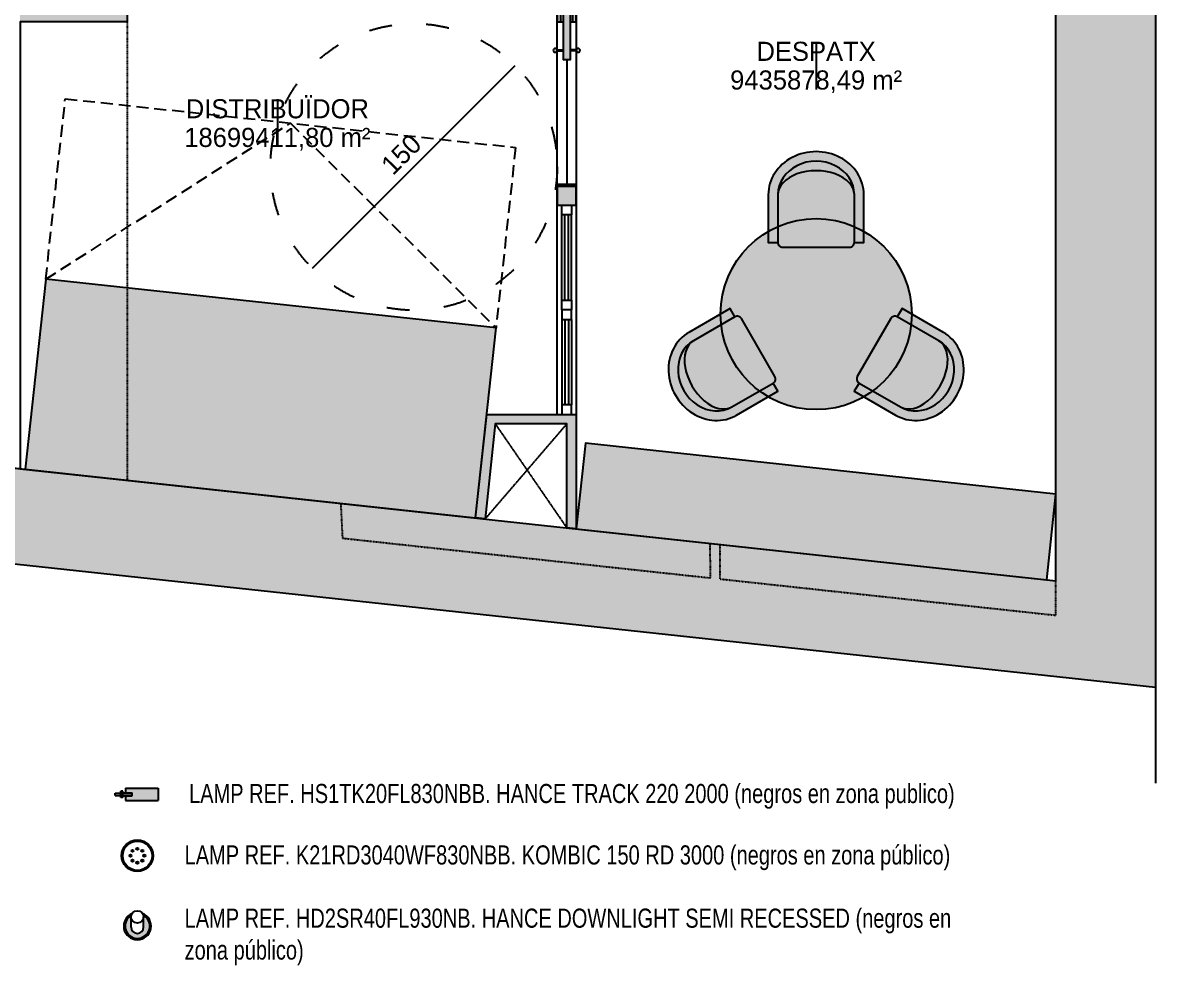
# Model space of a CAD drawing. Extents: x -50 to 69572, y -29139 to 50177.
# Drawn here: x 20868 to 26795, y -29139 to -24206 of the extents above; entities that cross this region are included whole.
import ezdxf
from ezdxf.enums import TextEntityAlignment as Align

# ---------------------------------------------------------------- set-up
doc = ezdxf.new("R2010")
doc.units = 0
doc.set_wipeout_variables(frame=1)
doc.header["$PDMODE"] = 1
doc.linetypes.add('ACAD_ISO03W100', pattern=[30, 12, -18])
doc.linetypes.add('TRAZOS2', pattern=[0.375, 0.25, -0.125])
doc.layers.get('DEFPOINTS').update_dxf_attribs({"color": 20})
for name, color, linetype in [('A_luminarias tecnicas', 21, 'Continuous'), ('A_proyección o4', 251, 'Continuous'), ('ACCESSIBILITAT', 143, 'ACAD_ISO03W100'), ('CONCEP 2D', 7, 'Continuous'), ('DISCONTINUA', 52, 'ACAD_ISO03W100'), ('DIVISÒRIES', 5, 'Continuous'), ('FUSTERIES', 144, 'Continuous'), ('H SECCIÓ', 253, 'Continuous'), ('MOBILIARI', 30, 'Continuous'), ('MOBILIARI SUAU', 151, 'Continuous'), ('PARETS', 6, 'Continuous'), ('TEXT SUPERFÍCIES', 4, 'Continuous')]:
    doc.layers.add(name, color=color, linetype=linetype)
doc.layers.add('H FUSTERIES', color=7, linetype='Continuous', true_color=0xffffff)
doc.layers.add('H MOBILIARI', color=7, linetype='Continuous', true_color=0xffffff)
doc.layers.add('PROJECCIÓ', color=52, linetype='Continuous', lineweight=13)
doc.layers.add('SUPERFÍCIES CONSTRUÏDES', color=3, linetype='Continuous', plot=False)
doc.layers.add('SUPERFÍCIES ÚTILS', color=2, linetype='Continuous', plot=False)
doc.styles.add('ARIAL', font='')
doc.styles.add('STYLE1', font='Arial.ttf', dxfattribs={"width": 0.75})
doc.styles.get('ARIAL').set_extended_font_data('Century Gothic')
doc.dimstyles.new('Cotes Arnau', dxfattribs={"dimtxt": 0.1, "dimasz": 0.05, "dimexe": 0.05, "dimexo": 0.35, "dimgap": 0.04, "dimtad": 1, "dimlfac": 100, "dimrnd": 0.5, "dimtxsty": 'ARIAL', "dimblk1": 'Punta Cota', "dimblk2": 'Punta Cota Final', "dimsah": 1, "dimcen": 0, "dimse1": 1, "dimse2": 1, "dimadec": 0, "dimazin": 0, "dimtfac": 0.07, "dimtix": 1, "dimtmove": 0, "dimatfit": 2, "dimldrblk": 'NONE', "dimfxl": 0.05, "dimtolj": 1, "dimtzin": 0, "dimarcsym": 0})

# ---------------------------------------------------------------- blocks, each defined once
blk = doc.blocks.new('*U46')
at = {"layer": 'H MOBILIARI', "transparency": 33554687}
h = blk.add_hatch(color=256, dxfattribs=at)
h.dxf.hatch_style = 1
h.paths.add_polyline_path([(0, 0), (2.37, 0), (2.37, 1), (0, 1)])
blk.add_lwpolyline([(0, 0), (2.37, 0), (2.37, 1), (0, 1)], close=True)
blk = doc.blocks.new('Superfícies amb línia Extra')
at = {"layer": 'DEFPOINTS', "ltscale": 0.01}
blk.add_line((0, 0.125), (0, -0.125), dxfattribs=at)
at = {"style": 'ARIAL'}
for tag, p in [('LINEXTRA', (0, 0.325)), ('SALA', (0, 0.125)), ('SUP', (0, -0.025))]:
    blk.add_attdef(tag, text='', height=0.1, dxfattribs=at).set_placement(p, align=Align.TOP_CENTER)
blk = doc.blocks.new('Butaqueta')
at = {"layer": 'H MOBILIARI', "transparency": 33554687}
h = blk.add_hatch(color=256, dxfattribs=at)
h.dxf.hatch_style = 1
edge = h.paths.add_edge_path()
edge.add_ellipse((0, 0.275), major_axis=(0.2, 0), ratio=0.625, start_angle=0, end_angle=180)
edge.add_line((-0.2, 0.275), (-0.2, 0.025))
edge.add_arc((-0.175, 0.025), 0.025, 180, 270)
edge.add_line((-0.175, 0), (0.175, 0))
edge.add_arc((0.175, 0.025), 0.025, 270, 360)
edge.add_line((0.2, 0.025), (0.2, 0.275))
edge = h.paths.add_edge_path(flags=17)
edge.add_ellipse((0, 0.275), major_axis=(0.2, 0), ratio=0.875, start_angle=0, end_angle=180)
edge.add_ellipse((0, 0.275), major_axis=(0.2, 0), ratio=0.625, start_angle=0, end_angle=180, ccw=False)
edge = h.paths.add_edge_path()
edge.add_ellipse((0, 0.275), major_axis=(0.25, 0), ratio=0.9, start_angle=0, end_angle=180)
edge.add_line((-0.25, 0.275), (-0.25, 0.025))
edge.add_line((-0.25, 0.025), (-0.2, 0.025))
edge.add_line((-0.2, 0.025), (-0.2, 0.275))
edge.add_ellipse((0, 0.275), major_axis=(0.2, 0), ratio=0.875, start_angle=0, end_angle=180, ccw=False)
edge.add_line((0.2, 0.275), (0.2, 0.025))
edge.add_line((0.2, 0.025), (0.25, 0.025))
edge.add_line((0.25, 0.025), (0.25, 0.275))
for points in [[(-0.25, 0.275), (-0.25, 0.025), (-0.2, 0.025)], [(-0.2, 0.275), (-0.2, 0.025)], [(0.2, 0.025), (0.25, 0.025), (0.25, 0.275)], [(0.2, 0.025), (0.2, 0.275)]]:
    blk.add_lwpolyline(points)
blk.add_lwpolyline([(-0.2, 0.025), (-0.2, 0.025, 0.414214), (-0.175, 0), (0.175, 0, 0.414214), (0.2, 0.025)], format="xyb")
for major_axis, ratio in [((0.25, 0), 0.9), ((0.2, 0), 0.875), ((0.2, 0), 0.625)]:
    blk.add_ellipse((0, 0.275), major_axis=major_axis, ratio=ratio, start_param=0, end_param=3.141593)
blk = doc.blocks.new('*U69')
blk.add_wipeout([(0.5475, 0.05), (0.5475, 0), (0, 0), (0, 0.05)]).dxf.layer = 'H FUSTERIES'
at = {"layer": 'FUSTERIES'}
for points in [[(0.05, 0), (0, 0), (0, 0.05), (0.05, 0.05)], [(0.5475, 0), (0.4975, 0), (0.4975, 0.05), (0.5475, 0.05)]]:
    blk.add_lwpolyline(points, close=True, dxfattribs=at)
at = {"layer": 'FUSTERIES', "color": 151}
for points in [[(0.4975, 0.05), (0.05, 0.05)], [(0.4975, 0), (0.05, 0)]]:
    blk.add_lwpolyline(points, dxfattribs=at)
at = {"layer": 'FUSTERIES'}
for points in [[(0.4975, 0.035), (0.05, 0.035)], [(0.4975, 0.015), (0.05, 0.015)]]:
    blk.add_lwpolyline(points, dxfattribs=at)
at = {"layer": 'PROJECCIÓ'}
blk.add_lwpolyline([(0.5475, 0), (0, 0)], dxfattribs=at)
blk = doc.blocks.new('*U129')
at = {"layer": 'H MOBILIARI', "transparency": 33554687}
h = blk.add_hatch(color=256, dxfattribs=at)
h.dxf.hatch_style = 1
h.paths.add_polyline_path([(0, 0), (2.476, 0), (2.476, 0.45), (0, 0.45)])
blk.add_lwpolyline([(0, 0), (2.476, 0), (2.476, 0.45), (0, 0.45)], close=True)
blk = doc.blocks.new('*U106')
at = {"layer": 'H MOBILIARI', "transparency": 33554687}
h = blk.add_hatch(color=256, dxfattribs=at)
h.dxf.hatch_style = 1
h.paths.add_polyline_path([(-0.5, 0, 1), (0.5, 0, 1)])
blk.add_circle((0, 0), 0.5)
blk = doc.blocks.new('*D86')
at = {"color": 0, "linetype": 'Continuous', "lineweight": -2, "ltscale": 0.01, "transparency": 16777216}
blk.add_line((-0.5303, -0.5303), (0.5303, 0.5303), dxfattribs=at)
at = {"layer": 'DEFPOINTS', "color": 0, "linetype": 'Continuous', "ltscale": 0.01, "transparency": 16777216}
for p in [(0.5303, 0.5303), (0.5303, 0.5303), (-0.5303, -0.5303)]:
    blk.add_point(p, dxfattribs=at)
at = {"color": 0, "linetype": 'Continuous', "ltscale": 0.01, "transparency": 16777216, "insert": (-0.0654, 0.0654), "char_height": 0.1, "attachment_point": 5, "rotation": 45, "style": 'ARIAL'}
blk.add_mtext('\\A1;150', dxfattribs=at)
blk = doc.blocks.new('_None')
blk = doc.blocks.new('Punta Cota')
blk.add_line((0, -1), (0, 1))
blk = doc.blocks.new('Punta Cota Final')
blk.add_line((0, 1), (0, -1))
blk = doc.blocks.new('*U55')
at = {"layer": 'H MOBILIARI', "transparency": 33554687}
h = blk.add_hatch(color=256, dxfattribs=at)
h.dxf.hatch_style = 1
h.paths.add_polyline_path([(1.56, -0.0325), (0.66, -0.0325), (0.66, -0.0675), (1.56, -0.0675)])
blk.add_lwpolyline([(1.71, -0.1), (0.86, -0.1), (0.86, -0.08), (1.71, -0.08), (1.71, -0.02), (0.86, -0.02), (0.86, 0), (1.71, 0)])
at = {"layer": 'FUSTERIES', "color": 151, "ltscale": 0.3}
for p, q in [((0.707, 0.0005), (0.707, -0.0325)), ((0.713, 0.0005), (0.713, -0.0325)), ((0.707, -0.1005), (0.707, -0.0675)), ((0.713, -0.1005), (0.713, -0.0675))]:
    blk.add_line(p, q, dxfattribs=at)
at = {"layer": 'FUSTERIES'}
for points in [[(0, -0.1), (0.01, -0.1), (0.01, 0), (0, 0)], [(1.56, -0.0325), (0.66, -0.0325), (0.66, -0.0675), (1.56, -0.0675)]]:
    blk.add_lwpolyline(points, close=True, dxfattribs=at)
at = {"layer": 'FUSTERIES', "color": 151, "ltscale": 0.3}
blk.add_lwpolyline([(0.66, -0.05), (0.01, -0.05)], dxfattribs=at)
for centre in [(0.71, 0.01), (0.71, -0.11)]:
    blk.add_circle(centre, 0.01, dxfattribs=at)
at = {"layer": 'MOBILIARI SUAU', "ltscale": 0.3}
for p, q in [((0.86, -0.0325), (0.86, -0.02)), ((0.86, -0.08), (0.86, -0.0675))]:
    blk.add_line(p, q, dxfattribs=at)
blk = doc.blocks.new('Hance track')
at = {"layer": 'A_luminarias tecnicas'}
h = blk.add_hatch(color=256, dxfattribs=at)
h.dxf.hatch_style = 1
h.paths.add_polyline_path([(0.0325, 0.17), (0.0085, 0.17), (0.0085, 0.1362), (-0.0085, 0.1362), (-0.0085, 0.17), (-0.0325, 0.17), (-0.0325, 0), (0.0325, 0)])
for p, q in [((-0.0166, 0.1951), (0.0166, 0.1951)), ((-0.0166, 0.1841), (-0.0166, 0.1951)), ((-0.0166, 0.1841), (0.0166, 0.1841)), ((-0.0085, 0.1841), (-0.0085, 0.1362)), ((-0.0061, 0.225), (-0.0061, 0.1951)), ((-0.0061, 0.225), (0.0061, 0.225)), ((-0.0061, 0.1841), (-0.0061, 0.1362)), ((0.0061, 0.225), (0.0061, 0.1951)), ((0.0061, 0.1841), (0.0061, 0.1362)), ((0.0085, 0.1841), (0.0085, 0.1362)), ((0.0166, 0.1841), (0.0166, 0.1951)), ((-0.0085, 0.17), (-0.0325, 0.17)), ((-0.0325, 0.17), (-0.0325, 0)), ((-0.0085, 0.1362), (0.0085, 0.1362)), ((0.0325, 0.17), (0.0085, 0.17)), ((0.0325, 0.17), (0.0325, 0)), ((0.0325, 0), (-0.0325, 0))]:
    blk.add_line(p, q, dxfattribs=at)
blk = doc.blocks.new('Lamp Mini Kombic')
at = {"layer": 'A_luminarias tecnicas'}
for centre, radius in [((0, 0), 0.0825), ((0, 0), 0.0767), ((-0.0362, 0), 0.00584), ((-0.0256, 0.0256), 0.00584), ((0, 0.0362), 0.00584), ((0.0256, 0.0256), 0.00584), ((0.0362, 0), 0.00584), ((-0.0256, -0.0256), 0.00584), ((0, -0.0362), 0.00584), ((0.0256, -0.0256), 0.00584)]:
    blk.add_circle(centre, radius, dxfattribs=at)
blk = doc.blocks.new('Hance semirec')
at = {"layer": 'A_luminarias tecnicas', "true_color": 0x007fff, "transparency": 33554534}
h = blk.add_hatch(color=150, dxfattribs=at)
h.dxf.hatch_style = 1
h.paths.add_polyline_path([(-0.0325, 0), (-0.0325, 0.0536, -0.069166), (-0.0313, 0.0625, 3.887654), (0.0313, 0.0625, -0.069166), (0.0325, 0.0536), (0.0325, 0, -1)])
at = {"layer": 'A_luminarias tecnicas'}
for p, q in [((-0.0325, 0), (-0.0325, 0.0536)), ((0.0325, 0), (0.0325, 0.0536))]:
    blk.add_line(p, q, dxfattribs=at)
blk.add_circle((0, 0.0536), 0.0325, dxfattribs=at)
for centre, radius, start, end in [((0, 0.0057), 0.0715, 112.00723, 67.99277), ((0, 0.0057), 0.0648, 118.85033, 61.14967), ((0, 0), 0.0325, 180, 0)]:
    blk.add_arc(centre, radius, start, end, dxfattribs=at)
blk = doc.blocks.new('*U85')
at = {"linetype": 'ACAD_ISO03W100', "ltscale": 0.01}
blk.add_circle((0, 0), 0.75, dxfattribs=at)
at = {"linetype": 'Continuous', "ltscale": 0.01}
dim = blk.add_aligned_dim(p1=(-0.53033, -0.53033), p2=(0.53033, 0.53033), distance=0, dimstyle='Cotes Arnau', override={"dimasz": 0}, dxfattribs=at)
dim.commit()
dim.dimension.update_dxf_attribs({"geometry": '*D86', "text_midpoint": (-0.06542, 0.06542)})

msp = doc.modelspace()

# ---------------------------------------------------------------- linework, layer by layer
at = {"layer": 'CONCEP 2D', "color": 8, "linetype": 'TRAZOS2', "ltscale": 250}
for p, q in [((20989.18014, -25549.05695), (21091.26576, -24604.55786)), ((21091.26576, -24604.55786), (23447.54243, -24859.23461)), ((20989.18014, -25549.05695), (22269.40409, -24731.89623)), ((22269.40409, -24731.89623), (23345.45681, -25803.7337)), ((23447.54243, -24859.23461), (23345.45681, -25803.7337))]:
    msp.add_line(p, q, dxfattribs=at)
at = {"layer": 'DISCONTINUA', "ltscale": 0.005}
for points in [[(21414.99358, -24201.23502), (21414.99358, -26600.9049)], [(23714.99358, -26306.23502), (23287.70875, -26803.31619)], [(23341.43547, -26306.23502), (23714.99358, -26849.49902)], [(22532.49021, -26721.68885), (22541.51688, -26903.71284), (24466.97914, -27111.82527), (24466.1457, -26930.68684)], [(24516.14517, -26936.09101), (24516.97734, -27117.2293), (26274.99358, -27307.24343), (26274.99358, -27126.19508)]]:
    msp.add_lwpolyline(points, dxfattribs=at)
at = {"layer": 'PARETS'}
msp.add_lwpolyline([(26794.99358, -27685.31105), (26794.99358, -28185.31105)], dxfattribs=at)

# ---------------------------------------------------------------- block references
at = {"layer": 'A_luminarias tecnicas', "xscale": 1000, "yscale": 1000, "zscale": 1000}
for name, p, rotation in [('Hance track', (21576.91716, -28244.19006), 90), ('Lamp Mini Kombic', (21468.67797, -28565.62969), 180)]:
    msp.add_blockref(name, p, dxfattribs=dict(at, rotation=rotation))
at = {"layer": 'A_proyección o4', "linetype": 'ByBlock', "xscale": 1000, "yscale": 1000, "zscale": 1000}
msp.add_blockref('Hance semirec', (21468.67797, -28939.37831), dxfattribs=at)
at = {"layer": 'FUSTERIES', "yscale": 1000, "zscale": 1000}
for name, p, xscale, rotation in [('*U55', (23764.99358, -25061.23502), -1000, 270.0000000000002), ('*U69', (23689.99358, -25161.23502), 1000, 270)]:
    msp.add_blockref(name, p, dxfattribs=dict(at, xscale=xscale, rotation=rotation))
at = {"layer": 'MOBILIARI', "xscale": 1000, "yscale": 1000, "zscale": 1000}
for name, p in [('Butaqueta', (25019.99358, -25381.23502)), ('*U106', (25019.99358, -25731.23502))]:
    msp.add_blockref(name, p, dxfattribs=at)
at = {"layer": 'MOBILIARI', "xscale": 999.9999999999998, "yscale": 999.9999999999998, "zscale": 999.9999999999998}
for name, p, rotation in [('*U46', (20881.7216, -26543.26651), 353.8311675896473), ('Butaqueta', (24716.88469, -25906.23502), 120), ('Butaqueta', (25323.10247, -25906.23502), 239.9999999999999), ('*U129', (23764.99358, -26854.90324), 353.8311675896473)]:
    msp.add_blockref(name, p, dxfattribs=dict(at, rotation=rotation))
at = {"layer": 'TEXT SUPERFÍCIES', "ltscale": 0.01, "xscale": 1000, "yscale": 1000, "zscale": 1000}
for p, values in [((25019.99358, -24431.23502), {'SALA': 'DESPATX', 'SUP': '9435878,49 m²'}), ((22200.96483, -24731.75091), {'SALA': 'DISTRIBUÏDOR', 'SUP': '18699411,80 m²'})]:
    msp.add_blockref('Superfícies amb línia Extra', p, dxfattribs=at).add_auto_attribs(values)

# ---------------------------------------------------------------- texts
at = {"layer": 'A_luminarias tecnicas', "char_height": 100, "attachment_point": 1, "style": 'STYLE1'}
for s, insert in [('LAMP REF. HS1TK20FL830NBB. HANCE TRACK 220 2000 (negros en zona publico)', (21739.01741, -28189.91544, 1499.99997)), ('LAMP REF. K21RD3040WF830NBB. KOMBIC 150 RD 3000 (negros en zona público)', (21715.77822, -28511.35507, 1499.99997)), ('LAMP REF. HD2SR40FL930NB. HANCE DOWNLIGHT SEMI RECESSED (negros en zona público)', (21715.77822, -28842.26268, 1499.99997))]:
    msp.add_mtext_dynamic_manual_height_columns(s, width=4228.5268569, gutter_width=1000, heights=[0], dxfattribs=dict(at, insert=insert))

# ---------------------------------------------------------------- next in the draw order: linework, layer by layer
at = {"layer": 'DIVISÒRIES'}
msp.add_lwpolyline([(23664.99358, -25161.23502), (23764.99358, -25161.23502), (23764.99358, -25061.23502), (23664.99358, -25061.23502)], close=True, dxfattribs=at)

# ---------------------------------------------------------------- next in the draw order: block references
at = {"layer": 'FUSTERIES', "xscale": -1000, "yscale": 1000, "zscale": 1000, "rotation": 270}
msp.add_blockref('*U69', (23689.99358, -26256.23502), dxfattribs=at)

# ---------------------------------------------------------------- next in the draw order: hatches: boundary and pattern name
at = {"layer": 'H SECCIÓ', "true_color": 0xb0b0b0, "transparency": 33554687}
h = msp.add_hatch(color=253, dxfattribs=at)
h.dxf.hatch_style = 1
h.paths.add_polyline_path([(11854.99358, -12561.23502), (11854.99358, -12961.23502), (11334.99358, -12961.23502), (11334.99358, -12561.23502)], flags=17)
h.paths.add_polyline_path([(11334.99358, -11361.23502), (11334.99358, -10511.32993), (26794.99358, -12205.48066), (26794.99358, -16699.90666), (25564.99358, -16565.17998), (25564.99358, -19231.23502), (25264.99358, -19231.23502), (25264.99358, -16230.52553), (26274.53839, -16341.1049), (26274.53839, -12672.01848), (11854.99358, -11091.88378), (11854.99358, -11361.23502)])
h.paths.add_polyline_path([(11854.99358, -14761.23502), (11854.99358, -16380.64517), (11334.99358, -16380.64517), (11334.99358, -14761.23502)], flags=17)
h.paths.add_polyline_path([(16540.97478, -26577.01158), (11334.99358, -26014.32622), (11334.99358, -24741.23502), (11584.99358, -24741.23502), (11584.99358, -24871.23502), (11854.99358, -25051.23502), (11854.99358, -25567.61803), (16594.70406, -26079.90679)])
h.paths.add_polyline_path([(17435.76339, -26673.72427), (17489.49266, -26176.61948), (26274.99358, -27126.19508), (26274.99358, -23231.23502), (26219.99358, -23231.23502), (26219.99358, -22931.23502), (26794.99358, -22931.23502), (26794.99358, -27685.31105)])
edge = h.paths.add_edge_path()
edge.add_arc((16334.99358, -22431.23502), 80, 0, 360)
h.paths.add_polyline_path([(16124.99358, -18161.23502), (16124.99358, -18901.23502), (16544.99358, -18901.23502), (16544.99358, -18161.23502)], flags=17)
h.paths.add_polyline_path([(20854.99358, -15747.48059), (20854.99358, -24201.23502), (21414.99358, -24201.23502), (21414.99358, -15808.81957)])
h.paths.add_polyline_path([(25564.99358, -20431.23502), (25264.99358, -20431.23502), (25264.99358, -23231.23502), (25619.99358, -23231.23502), (25619.99358, -22931.23502), (25564.99358, -22931.23502)])
h.paths.add_polyline_path([(11334.99358, -17380.64517), (11854.99358, -17380.64517), (11854.99358, -22341.23502), (11584.99358, -22521.23502), (11584.99358, -22651.23502), (11334.99358, -22651.23502)])
at = {"layer": 'H SECCIÓ', "true_color": 0xd6d6d6, "transparency": 33554687}
h = msp.add_hatch(color=254, dxfattribs=at)
h.dxf.hatch_style = 1
h.paths.add_polyline_path([(16540.97478, -26577.01158), (17435.76339, -26673.72427), (17451.88217, -26524.59283), (16557.09356, -26427.88014)])
h.paths.add_polyline_path([(17185.67329, -25842.0341), (17153.43572, -26140.29697), (16594.70406, -26079.90679), (16589.33113, -26129.61727), (17484.11974, -26226.32996), (17489.49266, -26176.61948), (17203.1462, -26145.6699), (17240.75669, -25797.69655), (15848.8633, -25647.25459), (15811.25281, -25995.22794), (15860.96329, -26000.60086), (15893.20085, -25702.33799)])
h.paths.add_polyline_path([(13554.99358, -25449.61426), (13554.99358, -25399.32306), (13999.63351, -25447.3817), (13962.02302, -25795.35504), (13912.31254, -25789.98212), (13944.5501, -25491.71925)])
h.paths.add_polyline_path([(13554.99358, -25751.36151), (13554.99358, -25371.23502), (13254.99358, -25371.23502), (13254.99358, -25718.93619)])
h.paths.add_polyline_path([(13052.09836, -25349.30521), (13042.96673, -25448.85667), (13254.99358, -25471.77347), (13254.99358, -25371.23502)])
h.paths.add_polyline_path([(12047.14294, -25341.26762), (11854.99358, -25320.49927), (11854.99358, -25219.91686), (12057.88879, -25241.84667)])
h.paths.add_polyline_path([(11854.99358, -18901.23502), (16124.99358, -18901.23502), (16124.99358, -18751.23502), (11854.99358, -18751.23502)])
h.paths.add_polyline_path([(11854.99358, -21531.23502), (12704.99358, -21531.23502), (12924.19668, -21750.43812), (12704.99358, -21969.64122), (12576.58737, -21841.23502), (11854.99358, -21841.23502)])
h.paths.add_polyline_path([(16544.99358, -18901.23502), (20854.99358, -18901.23502), (20854.99358, -18751.23502), (16544.99358, -18751.23502)])
h.paths.add_polyline_path([(21414.99358, -18901.23502), (25264.99358, -18901.23502), (25264.99358, -18751.23502), (21414.99358, -18751.23502)])
h.paths.add_polyline_path([(23664.99358, -19271.23502), (23764.99358, -19271.23502), (23764.99358, -18901.23502), (23664.99358, -18901.23502)])
h.paths.add_polyline_path([(23764.99358, -20131.23502), (23664.99358, -20131.23502), (23664.99358, -21531.23502), (23764.99358, -21531.23502), (23764.99358, -21131.23502), (24264.99358, -21131.23502), (24264.99358, -20931.23502), (25264.99358, -20931.23502), (25264.99358, -20831.23502), (23764.99358, -20831.23502)])
h.paths.add_polyline_path([(23764.99358, -22391.23502), (23764.99358, -23131.23502), (25264.99358, -23131.23502), (25264.99358, -23231.23502), (23764.99358, -23231.23502), (23764.99358, -24201.23502), (23664.99358, -24201.23502), (23664.99358, -22391.23502)])
h.paths.add_polyline_path([(23664.99358, -25161.23502), (23764.99358, -25161.23502), (23764.99358, -25061.23502), (23664.99358, -25061.23502)])
h.paths.add_polyline_path([(23296.54848, -26256.23502), (23764.99358, -26256.23502), (23764.99358, -26854.90324), (23714.99358, -26849.49902), (23714.99358, -26306.23502), (23341.43547, -26306.23502), (23287.70875, -26803.31619), (23237.99827, -26797.94326)])
h.paths.add_polyline_path([(23714.99358, -20881.23502), (24214.99358, -20881.23502), (24214.99358, -21081.23502), (23714.99358, -21081.23502)], flags=16)

# ---------------------------------------------------------------- next in the draw order: linework, layer by layer
at = {"layer": 'DIVISÒRIES'}
msp.add_lwpolyline([(23296.54848, -26256.23502), (23764.99358, -26256.23502), (23764.99358, -26854.90324), (23714.99358, -26849.49902), (23714.99358, -26306.23502), (23341.43547, -26306.23502), (23287.70875, -26803.31619), (23237.99827, -26797.94326)], close=True, dxfattribs=at)
at = {"layer": 'PARETS'}
msp.add_lwpolyline([(17435.76339, -26673.72427), (17489.49266, -26176.61948), (26274.99358, -27126.19508), (26274.99358, -23231.23502), (26219.99358, -23231.23502), (26219.99358, -22931.23502), (26794.99358, -22931.23502), (26794.99358, -27685.31105)], close=True, dxfattribs=at)
at = {"layer": 'PROJECCIÓ'}
for points in [[(23664.99358, -25161.23502), (23664.99358, -26256.23502)], [(23764.99358, -26256.23502), (23764.99358, -25161.23502)]]:
    msp.add_lwpolyline(points, dxfattribs=at)
at = {"layer": 'SUPERFÍCIES CONSTRUÏDES'}
msp.add_lwpolyline([(17203.1462, -26145.6699), (23237.99827, -26797.94326), (23296.54848, -26256.23502), (23664.99358, -26256.23502), (23664.99358, -25061.23502), (23764.99358, -25061.23502), (23764.99358, -26854.90324), (26274.99358, -27126.19508), (26274.99358, -23231.23502)], dxfattribs=at)
at = {"layer": 'SUPERFÍCIES ÚTILS'}
for points in [[(20854.99358, -26540.37763), (23237.99827, -26797.94326), (23296.54848, -26256.23502), (23664.99358, -26256.23502), (23664.99358, -18901.23502), (21414.99358, -18901.23502), (21414.99358, -24201.23502), (20854.99358, -24201.23502)], [(26274.99358, -23231.23502), (23764.99358, -23231.23502), (23764.99358, -26854.90324), (26274.99358, -27126.19508)]]:
    msp.add_lwpolyline(points, close=True, dxfattribs=at)

# ---------------------------------------------------------------- next in the draw order: block references
at = {"layer": 'ACCESSIBILITAT', "xscale": 1000, "yscale": 1000, "zscale": 1000}
msp.add_blockref('*U85', (22914.99358, -24961.23502), dxfattribs=at)

doc.saveas('drawing.dxf')
